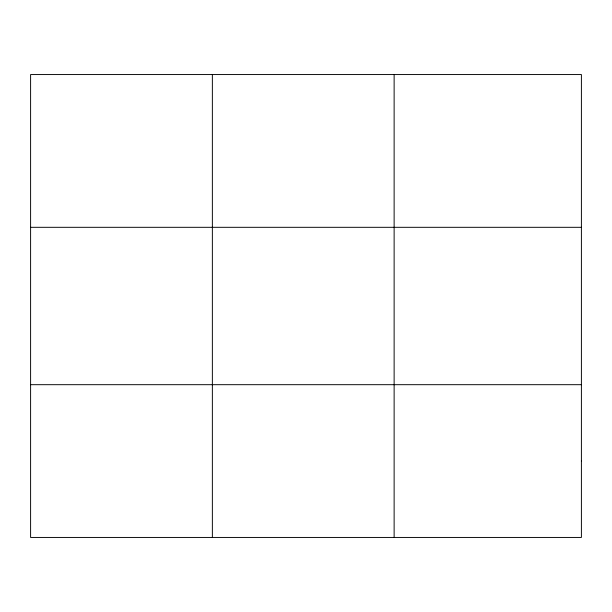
<?xml version="1.0" encoding="UTF-8"?>
<svg xmlns="http://www.w3.org/2000/svg" width="612" height="612" viewBox="0 0 612 612"><rect width="100%" height="100%" fill="white"/><g stroke="black" fill="none" stroke-linecap="round" stroke-linejoin="round"><path stroke-width="0.92" d="M212.364 74.557L212.364 537.443M394.128 74.557L394.128 537.443M30.6 227.312L581.4 227.312M30.6 384.688L581.4 384.688M581.4 461.066L581.4 537.443L30.6 537.443L30.6 74.557L581.4 74.557L581.4 461.066"/></g></svg>
